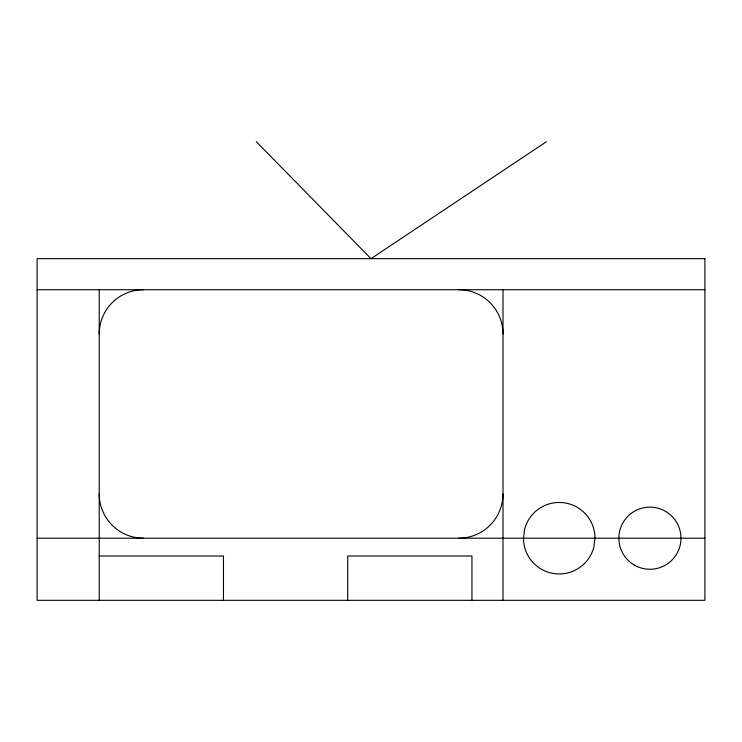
<?xml version="1.0" encoding="UTF-8"?>
<svg xmlns="http://www.w3.org/2000/svg" width="742" height="742" viewBox="0 0 742 742"><rect width="100%" height="100%" fill="white"/><g stroke="black" fill="none" stroke-linecap="round" stroke-linejoin="round"><path stroke-width="1.11" d="M546.446 141.676L371 258.661L256.278 141.676M37.1 289.723L704.9 289.723M37.1 538.2L704.9 538.2M99.224 556.008L223.463 556.008L223.463 600.324M503.011 289.723L503.011 600.324M471.949 600.324L471.949 556.008L347.701 556.008L347.701 600.324M99.224 289.723L99.224 600.324M143.456 538.2A44.242 44.242 0 0 1 99.224 493.968M503.011 493.968A44.242 44.242 0 0 1 458.769 538.2M458.769 289.723A44.242 44.242 0 0 1 503.011 333.956M99.224 333.956A44.242 44.242 0 0 1 143.456 289.723M524.575 529.454L523.49 538.72A35.755 35.755 0 0 0 593.906 546.956L594.991 537.681A35.755 35.755 0 0 0 524.575 529.454M704.9 258.661L37.1 258.661L37.1 600.324L704.9 600.324L704.9 258.661M634.382 565.107A31.062 31.062 0 0 0 680.98 538.2A31.062 31.062 0 0 0 634.382 511.303A31.062 31.062 0 0 0 634.382 565.107"/></g></svg>
